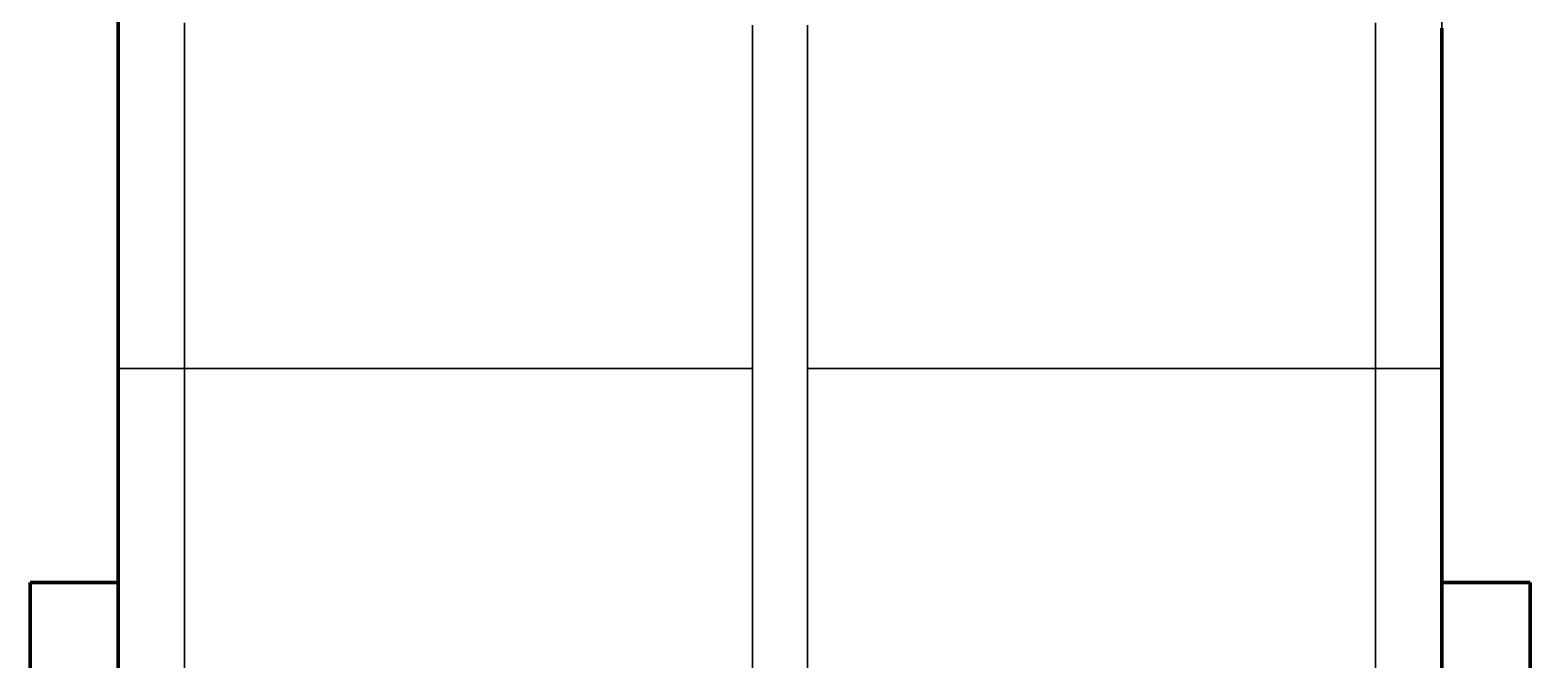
# Model space of a CAD drawing. Header units: millimetres. Extents: x 0 to 2382, y 0 to 420.
# Drawn here: x 178.39 to 185.19, y 121.94 to 124.79 of the extents above; entities that cross this region are included whole.
import ezdxf

# ---------------------------------------------------------------- set-up
doc = ezdxf.new("R2010")
doc.units = ezdxf.units.MM
doc.linetypes.add('IRAM-E-TRAZOS', pattern=[5, 4, -1])
doc.layers.add('01-VISIBLE', color=7, linetype='CONTINUOUS', lineweight=70)
doc.layers.add('02-OCULTA', color=4, linetype='IRAM-E-TRAZOS', lineweight=35)

msp = doc.modelspace()

# ---------------------------------------------------------------- linework, layer by layer
at = {"layer": '01-VISIBLE'}
for p, q in [((178.3909, 122.2906), (178.7909, 122.2906)), ((184.7909, 122.2906), (185.1909, 122.2906))]:
    msp.add_line(p, q, dxfattribs=at)
for points in [[(178.7909, 124.8408), (178.7909, 124.7908), (178.7909, 124.7408), (178.7909, 124.6908), (178.7909, 124.6408), (178.7909, 124.5908), (178.7909, 124.5408), (178.7909, 124.4908), (178.7909, 124.4408), (178.7909, 124.3908), (178.7909, 124.3408), (178.7909, 124.2908), (178.7909, 124.2408), (178.7909, 124.1908), (178.7909, 124.1408), (178.7909, 124.0908), (178.7909, 124.0408), (178.7909, 123.9908), (178.7909, 123.9408), (178.7909, 123.8908), (178.7909, 123.8408), (178.7909, 123.7908), (178.7909, 123.7408), (178.7909, 123.6908), (178.7909, 123.6408), (178.7909, 123.5908), (178.7909, 123.5408), (178.7909, 123.4908), (178.7909, 123.4408), (178.7909, 123.3908), (178.7909, 123.3408), (178.7909, 123.2908), (178.7909, 123.2408), (178.7909, 123.1908), (178.7909, 123.1408), (178.7909, 123.0908), (178.7909, 123.0408), (178.7909, 122.9907), (178.7909, 122.9407), (178.7909, 122.8907), (178.7909, 122.8407), (178.7909, 122.7907), (178.7909, 122.7407), (178.7909, 122.6907), (178.7909, 122.6407), (178.7909, 122.5907), (178.7909, 122.5407), (178.7909, 122.4907), (178.7909, 122.4407), (178.7909, 122.3907), (178.7909, 122.3407), (178.7909, 122.2907), (178.7909, 122.2407), (178.7909, 122.1907), (178.7909, 122.1407), (178.7909, 122.0907), (178.7909, 122.0407), (178.7909, 121.9907), (178.7909, 121.9407), (178.7909, 121.8907)], [(184.7909, 124.8035), (184.7909, 124.7534), (184.7909, 124.7032), (184.7909, 124.6531), (184.7909, 124.603), (184.7909, 124.5528), (184.7909, 124.5027), (184.7909, 124.4525), (184.7909, 124.4024), (184.7909, 124.3522), (184.7909, 124.3021), (184.7909, 124.252), (184.7909, 124.2018), (184.7909, 124.1517), (184.7909, 124.1015), (184.7909, 124.0514), (184.7909, 124.0012), (184.7909, 123.9511), (184.7909, 123.9009), (184.7909, 123.8508), (184.7909, 123.8007), (184.7909, 123.7505), (184.7909, 123.7004), (184.7909, 123.6502), (184.7909, 123.6001), (184.7909, 123.5499), (184.7909, 123.4998), (184.7909, 123.4497), (184.7909, 123.3995), (184.7909, 123.3494), (184.7909, 123.2992), (184.7909, 123.2491), (184.7909, 123.1989), (184.7909, 123.1488), (184.7909, 123.0987), (184.7909, 123.0485), (184.7909, 122.9984), (184.7909, 122.9482), (184.7909, 122.8981), (184.7909, 122.8479), (184.7909, 122.7978), (184.7909, 122.7477), (184.7909, 122.6975), (184.7909, 122.6474), (184.7909, 122.5972), (184.7909, 122.5471), (184.7909, 122.4969), (184.7909, 122.4468), (184.7909, 122.3966), (184.7909, 122.3465), (184.7909, 122.2964), (184.7909, 122.2462), (184.7909, 122.1961), (184.7909, 122.1459), (184.7909, 122.0958), (184.7909, 122.0456), (184.7909, 121.9955), (184.7909, 121.9454), (184.7909, 121.8952)], [(178.3909, 122.2906), (178.3909, 122.2406), (178.3909, 122.1906), (178.3909, 122.1406), (178.3909, 122.0906), (178.3909, 122.0406), (178.3909, 121.9906), (178.3909, 121.9406), (178.3909, 121.8906)], [(185.1909, 122.2906), (185.1909, 122.2406), (185.1909, 122.1906), (185.1909, 122.1406), (185.1909, 122.0906), (185.1909, 122.0406), (185.1909, 121.9906), (185.1909, 121.9406), (185.1909, 121.8906)]]:
    msp.add_lwpolyline(points, dxfattribs=at)
at = {"layer": '02-OCULTA'}
for p, q in [((178.7909, 123.2606), (181.6659, 123.2606)), ((181.9159, 123.2606), (184.7909, 123.2606))]:
    msp.add_line(p, q, dxfattribs=at)
for points in [[(178.7909, 121.8656), (178.7909, 121.9531), (178.7909, 122.0406), (178.7909, 122.1281), (178.7909, 122.2156), (178.7909, 122.3031), (178.7909, 122.3906), (178.7909, 122.4781), (178.7909, 122.5656), (178.7909, 122.6531), (178.7909, 122.7406), (178.7909, 122.8281), (178.7909, 122.9156), (178.7909, 123.0031), (178.7909, 123.0906), (178.7909, 123.1781), (178.7909, 123.2656), (178.7909, 123.3531), (178.7909, 123.4406), (178.7909, 123.5281), (178.7909, 123.6156), (178.7909, 123.7031), (178.7909, 123.7906), (178.7909, 123.8781), (178.7909, 123.9656), (178.7909, 124.0531), (178.7909, 124.1406), (178.7909, 124.2281), (178.7909, 124.3156), (178.7909, 124.4031), (178.7909, 124.4906), (178.7909, 124.5781), (178.7909, 124.6656), (178.7909, 124.7531), (178.7909, 124.8406)], [(178.7909, 121.9286), (178.7909, 121.9916), (178.7909, 122.0546), (178.7909, 122.1176), (178.7909, 122.1806), (178.7909, 122.2436), (178.7909, 122.3066), (178.7909, 122.3696), (178.7909, 122.4326), (178.7909, 122.4956), (178.7909, 122.5586), (178.7909, 122.6216), (178.7909, 122.6846), (178.7909, 122.7476), (178.7909, 122.8106), (178.7909, 122.8736), (178.7909, 122.9366), (178.7909, 122.9996), (178.7909, 123.0626), (178.7909, 123.1256), (178.7909, 123.1886), (178.7909, 123.2516), (178.7909, 123.3146), (178.7909, 123.3776), (178.7909, 123.4406), (178.7909, 123.5036), (178.7909, 123.5666), (178.7909, 123.6296), (178.7909, 123.6926), (178.7909, 123.7556), (178.7909, 123.8186), (178.7909, 123.8816), (178.7909, 123.9446), (178.7909, 124.0076), (178.7909, 124.0706), (178.7909, 124.1336), (178.7909, 124.1966), (178.7909, 124.2596), (178.7909, 124.3226), (178.7909, 124.3856), (178.7909, 124.4486), (178.7909, 124.5116), (178.7909, 124.5746), (178.7909, 124.6376), (178.7909, 124.7006), (178.7909, 124.7636), (178.7909, 124.8266)], [(178.7909, 124.8086), (178.7909, 124.7584), (178.7909, 124.7082), (178.7909, 124.658), (178.7909, 124.6078), (178.7909, 124.5576), (178.7909, 124.5074), (178.7909, 124.4572), (178.7909, 124.407), (178.7909, 124.3568), (178.7909, 124.3066), (178.7909, 124.2564), (178.7909, 124.2062), (178.7909, 124.156), (178.7909, 124.1058), (178.7909, 124.0556), (178.7909, 124.0054), (178.7909, 123.9552), (178.7909, 123.905), (178.7909, 123.8548), (178.7909, 123.8046), (178.7909, 123.7544), (178.7909, 123.7042), (178.7909, 123.654), (178.7909, 123.6038), (178.7909, 123.5536), (178.7909, 123.5034), (178.7909, 123.4532), (178.7909, 123.403), (178.7909, 123.3528), (178.7909, 123.3026), (178.7909, 123.2524), (178.7909, 123.2022), (178.7909, 123.152), (178.7909, 123.1018), (178.7909, 123.0516), (178.7909, 123.0014), (178.7909, 122.9512), (178.7909, 122.901), (178.7909, 122.8508), (178.7909, 122.8006), (178.7909, 122.7504), (178.7909, 122.7002), (178.7909, 122.65), (178.7909, 122.5998), (178.7909, 122.5496), (178.7909, 122.4994), (178.7909, 122.4492), (178.7909, 122.399), (178.7909, 122.3488), (178.7909, 122.2986), (178.7909, 122.2484), (178.7909, 122.1982), (178.7909, 122.148), (178.7909, 122.0978), (178.7909, 122.0476), (178.7909, 121.9974), (178.7909, 121.9472), (178.7909, 121.897)], [(179.0909, 121.9286), (179.0909, 121.9916), (179.0909, 122.0546), (179.0909, 122.1176), (179.0909, 122.1806), (179.0909, 122.2436), (179.0909, 122.3066), (179.0909, 122.3696), (179.0909, 122.4326), (179.0909, 122.4956), (179.0909, 122.5586), (179.0909, 122.6216), (179.0909, 122.6846), (179.0909, 122.7476), (179.0909, 122.8106), (179.0909, 122.8736), (179.0909, 122.9366), (179.0909, 122.9996), (179.0909, 123.0626), (179.0909, 123.1256), (179.0909, 123.1886), (179.0909, 123.2516), (179.0909, 123.3146), (179.0909, 123.3776), (179.0909, 123.4406), (179.0909, 123.5036), (179.0909, 123.5666), (179.0909, 123.6296), (179.0909, 123.6926), (179.0909, 123.7556), (179.0909, 123.8186), (179.0909, 123.8816), (179.0909, 123.9446), (179.0909, 124.0076), (179.0909, 124.0706), (179.0909, 124.1336), (179.0909, 124.1966), (179.0909, 124.2596), (179.0909, 124.3226), (179.0909, 124.3856), (179.0909, 124.4486), (179.0909, 124.5116), (179.0909, 124.5746), (179.0909, 124.6376), (179.0909, 124.7006), (179.0909, 124.7636), (179.0909, 124.8266)], [(179.0909, 121.9026), (179.0909, 121.9646), (179.0909, 122.0266), (179.0909, 122.0886), (179.0909, 122.1506), (179.0909, 122.2126), (179.0909, 122.2746), (179.0909, 122.3366), (179.0909, 122.3986), (179.0909, 122.4606), (179.0909, 122.5226), (179.0909, 122.5846), (179.0909, 122.6466), (179.0909, 122.7086), (179.0909, 122.7706), (179.0909, 122.8326), (179.0909, 122.8946), (179.0909, 122.9566), (179.0909, 123.0186), (179.0909, 123.0806), (179.0909, 123.1426), (179.0909, 123.2046), (179.0909, 123.2666), (179.0909, 123.3286), (179.0909, 123.3906), (179.0909, 123.4526), (179.0909, 123.5146), (179.0909, 123.5766), (179.0909, 123.6386), (179.0909, 123.7006), (179.0909, 123.7626), (179.0909, 123.8246), (179.0909, 123.8866), (179.0909, 123.9486), (179.0909, 124.0106), (179.0909, 124.0726), (179.0909, 124.1346), (179.0909, 124.1966), (179.0909, 124.2586), (179.0909, 124.3206), (179.0909, 124.3826), (179.0909, 124.4446), (179.0909, 124.5066), (179.0909, 124.5686), (179.0909, 124.6306), (179.0909, 124.6926), (179.0909, 124.7546), (179.0909, 124.8166)], [(179.0909, 124.8089), (179.0909, 124.7586), (179.0909, 124.7084), (179.0909, 124.6582), (179.0909, 124.608), (179.0909, 124.5578), (179.0909, 124.5076), (179.0909, 124.4574), (179.0909, 124.4072), (179.0909, 124.357), (179.0909, 124.3068), (179.0909, 124.2566), (179.0909, 124.2064), (179.0909, 124.1562), (179.0909, 124.106), (179.0909, 124.0558), (179.0909, 124.0056), (179.0909, 123.9554), (179.0909, 123.9052), (179.0909, 123.855), (179.0909, 123.8048), (179.0909, 123.7546), (179.0909, 123.7044), (179.0909, 123.6542), (179.0909, 123.604), (179.0909, 123.5538), (179.0909, 123.5036), (179.0909, 123.4534), (179.0909, 123.4032), (179.0909, 123.353), (179.0909, 123.3028), (179.0909, 123.2526), (179.0909, 123.2024), (179.0909, 123.1522), (179.0909, 123.102), (179.0909, 123.0518), (179.0909, 123.0016), (179.0909, 122.9514), (179.0909, 122.9012), (179.0909, 122.851), (179.0909, 122.8008), (179.0909, 122.7506), (179.0909, 122.7003), (179.0909, 122.6501), (179.0909, 122.5999), (179.0909, 122.5497), (179.0909, 122.4995), (179.0909, 122.4493), (179.0909, 122.3991), (179.0909, 122.3489), (179.0909, 122.2987), (179.0909, 122.2485), (179.0909, 122.1983), (179.0909, 122.1481), (179.0909, 122.0979), (179.0909, 122.0477), (179.0909, 121.9975), (179.0909, 121.9473), (179.0909, 121.8971)], [(179.0909, 124.8086), (179.0909, 124.7584), (179.0909, 124.7082), (179.0909, 124.658), (179.0909, 124.6078), (179.0909, 124.5576), (179.0909, 124.5074), (179.0909, 124.4572), (179.0909, 124.407), (179.0909, 124.3568), (179.0909, 124.3066), (179.0909, 124.2564), (179.0909, 124.2062), (179.0909, 124.156), (179.0909, 124.1058), (179.0909, 124.0556), (179.0909, 124.0054), (179.0909, 123.9552), (179.0909, 123.905), (179.0909, 123.8548), (179.0909, 123.8046), (179.0909, 123.7544), (179.0909, 123.7042), (179.0909, 123.654), (179.0909, 123.6038), (179.0909, 123.5536), (179.0909, 123.5034), (179.0909, 123.4532), (179.0909, 123.403), (179.0909, 123.3528), (179.0909, 123.3026), (179.0909, 123.2524), (179.0909, 123.2022), (179.0909, 123.152), (179.0909, 123.1018), (179.0909, 123.0516), (179.0909, 123.0014), (179.0909, 122.9512), (179.0909, 122.901), (179.0909, 122.8508), (179.0909, 122.8006), (179.0909, 122.7504), (179.0909, 122.7002), (179.0909, 122.65), (179.0909, 122.5998), (179.0909, 122.5496), (179.0909, 122.4994), (179.0909, 122.4492), (179.0909, 122.399), (179.0909, 122.3488), (179.0909, 122.2986), (179.0909, 122.2484), (179.0909, 122.1982), (179.0909, 122.148), (179.0909, 122.0978), (179.0909, 122.0476), (179.0909, 121.9974), (179.0909, 121.9472), (179.0909, 121.897)], [(181.6659, 121.9026), (181.6659, 121.9646), (181.6659, 122.0266), (181.6659, 122.0886), (181.6659, 122.1506), (181.6659, 122.2126), (181.6659, 122.2746), (181.6659, 122.3366), (181.6659, 122.3986), (181.6659, 122.4606), (181.6659, 122.5226), (181.6659, 122.5846), (181.6659, 122.6466), (181.6659, 122.7086), (181.6659, 122.7706), (181.6659, 122.8326), (181.6659, 122.8946), (181.6659, 122.9566), (181.6659, 123.0186), (181.6659, 123.0806), (181.6659, 123.1426), (181.6659, 123.2046), (181.6659, 123.2666), (181.6659, 123.3286), (181.6659, 123.3906), (181.6659, 123.4526), (181.6659, 123.5146), (181.6659, 123.5766), (181.6659, 123.6386), (181.6659, 123.7006), (181.6659, 123.7626), (181.6659, 123.8246), (181.6659, 123.8866), (181.6659, 123.9486), (181.6659, 124.0106), (181.6659, 124.0726), (181.6659, 124.1346), (181.6659, 124.1966), (181.6659, 124.2586), (181.6659, 124.3206), (181.6659, 124.3826), (181.6659, 124.4446), (181.6659, 124.5066), (181.6659, 124.5686), (181.6659, 124.6306), (181.6659, 124.6926), (181.6659, 124.7546), (181.6659, 124.8166)], [(181.6659, 124.8089), (181.6659, 124.7586), (181.6659, 124.7084), (181.6659, 124.6582), (181.6659, 124.608), (181.6659, 124.5578), (181.6659, 124.5076), (181.6659, 124.4574), (181.6659, 124.4072), (181.6659, 124.357), (181.6659, 124.3068), (181.6659, 124.2566), (181.6659, 124.2064), (181.6659, 124.1562), (181.6659, 124.106), (181.6659, 124.0558), (181.6659, 124.0056), (181.6659, 123.9554), (181.6659, 123.9052), (181.6659, 123.855), (181.6659, 123.8048), (181.6659, 123.7546), (181.6659, 123.7044), (181.6659, 123.6542), (181.6659, 123.604), (181.6659, 123.5538), (181.6659, 123.5036), (181.6659, 123.4534), (181.6659, 123.4032), (181.6659, 123.353), (181.6659, 123.3028), (181.6659, 123.2526), (181.6659, 123.2024), (181.6659, 123.1522), (181.6659, 123.102), (181.6659, 123.0518), (181.6659, 123.0016), (181.6659, 122.9514), (181.6659, 122.9012), (181.6659, 122.851), (181.6659, 122.8008), (181.6659, 122.7506), (181.6659, 122.7003), (181.6659, 122.6501), (181.6659, 122.5999), (181.6659, 122.5497), (181.6659, 122.4995), (181.6659, 122.4493), (181.6659, 122.3991), (181.6659, 122.3489), (181.6659, 122.2987), (181.6659, 122.2485), (181.6659, 122.1983), (181.6659, 122.1481), (181.6659, 122.0979), (181.6659, 122.0477), (181.6659, 121.9975), (181.6659, 121.9473), (181.6659, 121.8971)], [(181.9159, 121.9026), (181.9159, 121.9646), (181.9159, 122.0266), (181.9159, 122.0886), (181.9159, 122.1506), (181.9159, 122.2126), (181.9159, 122.2746), (181.9159, 122.3366), (181.9159, 122.3986), (181.9159, 122.4606), (181.9159, 122.5226), (181.9159, 122.5846), (181.9159, 122.6466), (181.9159, 122.7086), (181.9159, 122.7706), (181.9159, 122.8326), (181.9159, 122.8946), (181.9159, 122.9566), (181.9159, 123.0186), (181.9159, 123.0806), (181.9159, 123.1426), (181.9159, 123.2046), (181.9159, 123.2666), (181.9159, 123.3286), (181.9159, 123.3906), (181.9159, 123.4526), (181.9159, 123.5146), (181.9159, 123.5766), (181.9159, 123.6386), (181.9159, 123.7006), (181.9159, 123.7626), (181.9159, 123.8246), (181.9159, 123.8866), (181.9159, 123.9486), (181.9159, 124.0106), (181.9159, 124.0726), (181.9159, 124.1346), (181.9159, 124.1966), (181.9159, 124.2586), (181.9159, 124.3206), (181.9159, 124.3826), (181.9159, 124.4446), (181.9159, 124.5066), (181.9159, 124.5686), (181.9159, 124.6306), (181.9159, 124.6926), (181.9159, 124.7546), (181.9159, 124.8166)], [(181.9159, 124.8089), (181.9159, 124.7586), (181.9159, 124.7084), (181.9159, 124.6582), (181.9159, 124.608), (181.9159, 124.5578), (181.9159, 124.5076), (181.9159, 124.4574), (181.9159, 124.4072), (181.9159, 124.357), (181.9159, 124.3068), (181.9159, 124.2566), (181.9159, 124.2064), (181.9159, 124.1562), (181.9159, 124.106), (181.9159, 124.0558), (181.9159, 124.0056), (181.9159, 123.9554), (181.9159, 123.9052), (181.9159, 123.855), (181.9159, 123.8048), (181.9159, 123.7546), (181.9159, 123.7044), (181.9159, 123.6542), (181.9159, 123.604), (181.9159, 123.5538), (181.9159, 123.5036), (181.9159, 123.4534), (181.9159, 123.4032), (181.9159, 123.353), (181.9159, 123.3028), (181.9159, 123.2526), (181.9159, 123.2024), (181.9159, 123.1522), (181.9159, 123.102), (181.9159, 123.0518), (181.9159, 123.0016), (181.9159, 122.9514), (181.9159, 122.9012), (181.9159, 122.851), (181.9159, 122.8008), (181.9159, 122.7506), (181.9159, 122.7003), (181.9159, 122.6501), (181.9159, 122.5999), (181.9159, 122.5497), (181.9159, 122.4995), (181.9159, 122.4493), (181.9159, 122.3991), (181.9159, 122.3489), (181.9159, 122.2987), (181.9159, 122.2485), (181.9159, 122.1983), (181.9159, 122.1481), (181.9159, 122.0979), (181.9159, 122.0477), (181.9159, 121.9975), (181.9159, 121.9473), (181.9159, 121.8971)], [(184.4909, 121.9286), (184.4909, 121.9916), (184.4909, 122.0546), (184.4909, 122.1176), (184.4909, 122.1806), (184.4909, 122.2436), (184.4909, 122.3066), (184.4909, 122.3696), (184.4909, 122.4326), (184.4909, 122.4956), (184.4909, 122.5586), (184.4909, 122.6216), (184.4909, 122.6846), (184.4909, 122.7476), (184.4909, 122.8106), (184.4909, 122.8736), (184.4909, 122.9366), (184.4909, 122.9996), (184.4909, 123.0626), (184.4909, 123.1256), (184.4909, 123.1886), (184.4909, 123.2516), (184.4909, 123.3146), (184.4909, 123.3776), (184.4909, 123.4406), (184.4909, 123.5036), (184.4909, 123.5666), (184.4909, 123.6296), (184.4909, 123.6926), (184.4909, 123.7556), (184.4909, 123.8186), (184.4909, 123.8816), (184.4909, 123.9446), (184.4909, 124.0076), (184.4909, 124.0706), (184.4909, 124.1336), (184.4909, 124.1966), (184.4909, 124.2596), (184.4909, 124.3226), (184.4909, 124.3856), (184.4909, 124.4486), (184.4909, 124.5116), (184.4909, 124.5746), (184.4909, 124.6376), (184.4909, 124.7006), (184.4909, 124.7636), (184.4909, 124.8266)], [(184.4909, 121.9026), (184.4909, 121.9646), (184.4909, 122.0266), (184.4909, 122.0886), (184.4909, 122.1506), (184.4909, 122.2126), (184.4909, 122.2746), (184.4909, 122.3366), (184.4909, 122.3986), (184.4909, 122.4606), (184.4909, 122.5226), (184.4909, 122.5846), (184.4909, 122.6466), (184.4909, 122.7086), (184.4909, 122.7706), (184.4909, 122.8326), (184.4909, 122.8946), (184.4909, 122.9566), (184.4909, 123.0186), (184.4909, 123.0806), (184.4909, 123.1426), (184.4909, 123.2046), (184.4909, 123.2666), (184.4909, 123.3286), (184.4909, 123.3906), (184.4909, 123.4526), (184.4909, 123.5146), (184.4909, 123.5766), (184.4909, 123.6386), (184.4909, 123.7006), (184.4909, 123.7626), (184.4909, 123.8246), (184.4909, 123.8866), (184.4909, 123.9486), (184.4909, 124.0106), (184.4909, 124.0726), (184.4909, 124.1346), (184.4909, 124.1966), (184.4909, 124.2586), (184.4909, 124.3206), (184.4909, 124.3826), (184.4909, 124.4446), (184.4909, 124.5066), (184.4909, 124.5686), (184.4909, 124.6306), (184.4909, 124.6926), (184.4909, 124.7546), (184.4909, 124.8166)], [(184.4909, 124.8089), (184.4909, 124.7586), (184.4909, 124.7084), (184.4909, 124.6582), (184.4909, 124.608), (184.4909, 124.5578), (184.4909, 124.5076), (184.4909, 124.4574), (184.4909, 124.4072), (184.4909, 124.357), (184.4909, 124.3068), (184.4909, 124.2566), (184.4909, 124.2064), (184.4909, 124.1562), (184.4909, 124.106), (184.4909, 124.0558), (184.4909, 124.0056), (184.4909, 123.9554), (184.4909, 123.9052), (184.4909, 123.855), (184.4909, 123.8048), (184.4909, 123.7546), (184.4909, 123.7044), (184.4909, 123.6542), (184.4909, 123.604), (184.4909, 123.5538), (184.4909, 123.5036), (184.4909, 123.4534), (184.4909, 123.4032), (184.4909, 123.353), (184.4909, 123.3028), (184.4909, 123.2526), (184.4909, 123.2024), (184.4909, 123.1522), (184.4909, 123.102), (184.4909, 123.0518), (184.4909, 123.0016), (184.4909, 122.9514), (184.4909, 122.9012), (184.4909, 122.851), (184.4909, 122.8008), (184.4909, 122.7506), (184.4909, 122.7003), (184.4909, 122.6501), (184.4909, 122.5999), (184.4909, 122.5497), (184.4909, 122.4995), (184.4909, 122.4493), (184.4909, 122.3991), (184.4909, 122.3489), (184.4909, 122.2987), (184.4909, 122.2485), (184.4909, 122.1983), (184.4909, 122.1481), (184.4909, 122.0979), (184.4909, 122.0477), (184.4909, 121.9975), (184.4909, 121.9473), (184.4909, 121.8971)], [(184.4909, 124.8086), (184.4909, 124.7584), (184.4909, 124.7082), (184.4909, 124.658), (184.4909, 124.6078), (184.4909, 124.5576), (184.4909, 124.5074), (184.4909, 124.4572), (184.4909, 124.407), (184.4909, 124.3568), (184.4909, 124.3066), (184.4909, 124.2564), (184.4909, 124.2062), (184.4909, 124.156), (184.4909, 124.1058), (184.4909, 124.0556), (184.4909, 124.0054), (184.4909, 123.9552), (184.4909, 123.905), (184.4909, 123.8548), (184.4909, 123.8046), (184.4909, 123.7544), (184.4909, 123.7042), (184.4909, 123.654), (184.4909, 123.6038), (184.4909, 123.5536), (184.4909, 123.5034), (184.4909, 123.4532), (184.4909, 123.403), (184.4909, 123.3528), (184.4909, 123.3026), (184.4909, 123.2524), (184.4909, 123.2022), (184.4909, 123.152), (184.4909, 123.1018), (184.4909, 123.0516), (184.4909, 123.0014), (184.4909, 122.9512), (184.4909, 122.901), (184.4909, 122.8508), (184.4909, 122.8006), (184.4909, 122.7504), (184.4909, 122.7002), (184.4909, 122.65), (184.4909, 122.5998), (184.4909, 122.5496), (184.4909, 122.4994), (184.4909, 122.4492), (184.4909, 122.399), (184.4909, 122.3488), (184.4909, 122.2986), (184.4909, 122.2484), (184.4909, 122.1982), (184.4909, 122.148), (184.4909, 122.0978), (184.4909, 122.0476), (184.4909, 121.9974), (184.4909, 121.9472), (184.4909, 121.897)], [(184.7909, 121.8656), (184.7909, 121.9531), (184.7909, 122.0406), (184.7909, 122.1281), (184.7909, 122.2156), (184.7909, 122.3031), (184.7909, 122.3906), (184.7909, 122.4781), (184.7909, 122.5656), (184.7909, 122.6531), (184.7909, 122.7406), (184.7909, 122.8281), (184.7909, 122.9156), (184.7909, 123.0031), (184.7909, 123.0906), (184.7909, 123.1781), (184.7909, 123.2656), (184.7909, 123.3531), (184.7909, 123.4406), (184.7909, 123.5281), (184.7909, 123.6156), (184.7909, 123.7031), (184.7909, 123.7906), (184.7909, 123.8781), (184.7909, 123.9656), (184.7909, 124.0531), (184.7909, 124.1406), (184.7909, 124.2281), (184.7909, 124.3156), (184.7909, 124.4031), (184.7909, 124.4906), (184.7909, 124.5781), (184.7909, 124.6656), (184.7909, 124.7531), (184.7909, 124.8406)], [(184.7909, 121.9286), (184.7909, 121.9916), (184.7909, 122.0546), (184.7909, 122.1176), (184.7909, 122.1806), (184.7909, 122.2436), (184.7909, 122.3066), (184.7909, 122.3696), (184.7909, 122.4326), (184.7909, 122.4956), (184.7909, 122.5586), (184.7909, 122.6216), (184.7909, 122.6846), (184.7909, 122.7476), (184.7909, 122.8106), (184.7909, 122.8736), (184.7909, 122.9366), (184.7909, 122.9996), (184.7909, 123.0626), (184.7909, 123.1256), (184.7909, 123.1886), (184.7909, 123.2516), (184.7909, 123.3146), (184.7909, 123.3776), (184.7909, 123.4406), (184.7909, 123.5036), (184.7909, 123.5666), (184.7909, 123.6296), (184.7909, 123.6926), (184.7909, 123.7556), (184.7909, 123.8186), (184.7909, 123.8816), (184.7909, 123.9446), (184.7909, 124.0076), (184.7909, 124.0706), (184.7909, 124.1336), (184.7909, 124.1966), (184.7909, 124.2596), (184.7909, 124.3226), (184.7909, 124.3856), (184.7909, 124.4486), (184.7909, 124.5116), (184.7909, 124.5746), (184.7909, 124.6376), (184.7909, 124.7006), (184.7909, 124.7636), (184.7909, 124.8266)], [(184.7909, 124.8086), (184.7909, 124.7584), (184.7909, 124.7082), (184.7909, 124.658), (184.7909, 124.6078), (184.7909, 124.5576), (184.7909, 124.5074), (184.7909, 124.4572), (184.7909, 124.407), (184.7909, 124.3568), (184.7909, 124.3066), (184.7909, 124.2564), (184.7909, 124.2062), (184.7909, 124.156), (184.7909, 124.1058), (184.7909, 124.0556), (184.7909, 124.0054), (184.7909, 123.9552), (184.7909, 123.905), (184.7909, 123.8548), (184.7909, 123.8046), (184.7909, 123.7544), (184.7909, 123.7042), (184.7909, 123.654), (184.7909, 123.6038), (184.7909, 123.5536), (184.7909, 123.5034), (184.7909, 123.4532), (184.7909, 123.403), (184.7909, 123.3528), (184.7909, 123.3026), (184.7909, 123.2524), (184.7909, 123.2022), (184.7909, 123.152), (184.7909, 123.1018), (184.7909, 123.0516), (184.7909, 123.0014), (184.7909, 122.9512), (184.7909, 122.901), (184.7909, 122.8508), (184.7909, 122.8006), (184.7909, 122.7504), (184.7909, 122.7002), (184.7909, 122.65), (184.7909, 122.5998), (184.7909, 122.5496), (184.7909, 122.4994), (184.7909, 122.4492), (184.7909, 122.399), (184.7909, 122.3488), (184.7909, 122.2986), (184.7909, 122.2484), (184.7909, 122.1982), (184.7909, 122.148), (184.7909, 122.0978), (184.7909, 122.0476), (184.7909, 121.9974), (184.7909, 121.9472), (184.7909, 121.897)], [(178.7909, 121.9015), (178.7909, 121.9518), (178.7909, 122.0022), (178.7909, 122.0525), (178.7909, 122.1028), (178.7909, 122.1532), (178.7909, 122.2035), (178.7909, 122.2539), (178.7909, 122.3042), (178.7909, 122.3545), (178.7909, 122.4049), (178.7909, 122.4552), (178.7909, 122.5055), (178.7909, 122.5559), (178.7909, 122.6062), (178.7909, 122.6566), (178.7909, 122.7069), (178.7909, 122.7572), (178.7909, 122.8076), (178.7909, 122.8579), (178.7909, 122.9083), (178.7909, 122.9586), (178.7909, 123.0089), (178.7909, 123.0593), (178.7909, 123.1096), (178.7909, 123.16), (178.7909, 123.2103), (178.7909, 123.2606)], [(178.7909, 123.2606), (178.7909, 123.2103), (178.7909, 123.16), (178.7909, 123.1096), (178.7909, 123.0593), (178.7909, 123.0089), (178.7909, 122.9586), (178.7909, 122.9083), (178.7909, 122.8579), (178.7909, 122.8076), (178.7909, 122.7572), (178.7909, 122.7069), (178.7909, 122.6566), (178.7909, 122.6062), (178.7909, 122.5559), (178.7909, 122.5055), (178.7909, 122.4552), (178.7909, 122.4049), (178.7909, 122.3545), (178.7909, 122.3042), (178.7909, 122.2539), (178.7909, 122.2035), (178.7909, 122.1532), (178.7909, 122.1028), (178.7909, 122.0525), (178.7909, 122.0022), (178.7909, 121.9518), (178.7909, 121.9015)], [(181.6659, 121.9015), (181.6659, 121.9518), (181.6659, 122.0022), (181.6659, 122.0525), (181.6659, 122.1028), (181.6659, 122.1532), (181.6659, 122.2035), (181.6659, 122.2539), (181.6659, 122.3042), (181.6659, 122.3545), (181.6659, 122.4049), (181.6659, 122.4552), (181.6659, 122.5055), (181.6659, 122.5559), (181.6659, 122.6062), (181.6659, 122.6566), (181.6659, 122.7069), (181.6659, 122.7572), (181.6659, 122.8076), (181.6659, 122.8579), (181.6659, 122.9083), (181.6659, 122.9586), (181.6659, 123.0089), (181.6659, 123.0593), (181.6659, 123.1096), (181.6659, 123.16), (181.6659, 123.2103), (181.6659, 123.2606)], [(181.6659, 123.2606), (181.6659, 123.2103), (181.6659, 123.16), (181.6659, 123.1096), (181.6659, 123.0593), (181.6659, 123.0089), (181.6659, 122.9586), (181.6659, 122.9083), (181.6659, 122.8579), (181.6659, 122.8076), (181.6659, 122.7572), (181.6659, 122.7069), (181.6659, 122.6566), (181.6659, 122.6062), (181.6659, 122.5559), (181.6659, 122.5055), (181.6659, 122.4552), (181.6659, 122.4049), (181.6659, 122.3545), (181.6659, 122.3042), (181.6659, 122.2539), (181.6659, 122.2035), (181.6659, 122.1532), (181.6659, 122.1028), (181.6659, 122.0525), (181.6659, 122.0022), (181.6659, 121.9518), (181.6659, 121.9015)], [(181.9159, 121.9015), (181.9159, 121.9518), (181.9159, 122.0022), (181.9159, 122.0525), (181.9159, 122.1028), (181.9159, 122.1532), (181.9159, 122.2035), (181.9159, 122.2539), (181.9159, 122.3042), (181.9159, 122.3545), (181.9159, 122.4049), (181.9159, 122.4552), (181.9159, 122.5055), (181.9159, 122.5559), (181.9159, 122.6062), (181.9159, 122.6566), (181.9159, 122.7069), (181.9159, 122.7572), (181.9159, 122.8076), (181.9159, 122.8579), (181.9159, 122.9083), (181.9159, 122.9586), (181.9159, 123.0089), (181.9159, 123.0593), (181.9159, 123.1096), (181.9159, 123.16), (181.9159, 123.2103), (181.9159, 123.2606)], [(181.9159, 123.2606), (181.9159, 123.2103), (181.9159, 123.16), (181.9159, 123.1096), (181.9159, 123.0593), (181.9159, 123.0089), (181.9159, 122.9586), (181.9159, 122.9083), (181.9159, 122.8579), (181.9159, 122.8076), (181.9159, 122.7572), (181.9159, 122.7069), (181.9159, 122.6566), (181.9159, 122.6062), (181.9159, 122.5559), (181.9159, 122.5055), (181.9159, 122.4552), (181.9159, 122.4049), (181.9159, 122.3545), (181.9159, 122.3042), (181.9159, 122.2539), (181.9159, 122.2035), (181.9159, 122.1532), (181.9159, 122.1028), (181.9159, 122.0525), (181.9159, 122.0022), (181.9159, 121.9518), (181.9159, 121.9015)], [(184.7909, 121.9015), (184.7909, 121.9518), (184.7909, 122.0022), (184.7909, 122.0525), (184.7909, 122.1028), (184.7909, 122.1532), (184.7909, 122.2035), (184.7909, 122.2539), (184.7909, 122.3042), (184.7909, 122.3545), (184.7909, 122.4049), (184.7909, 122.4552), (184.7909, 122.5055), (184.7909, 122.5559), (184.7909, 122.6062), (184.7909, 122.6566), (184.7909, 122.7069), (184.7909, 122.7572), (184.7909, 122.8076), (184.7909, 122.8579), (184.7909, 122.9083), (184.7909, 122.9586), (184.7909, 123.0089), (184.7909, 123.0593), (184.7909, 123.1096), (184.7909, 123.16), (184.7909, 123.2103), (184.7909, 123.2606)], [(184.7909, 123.2606), (184.7909, 123.2103), (184.7909, 123.16), (184.7909, 123.1096), (184.7909, 123.0593), (184.7909, 123.0089), (184.7909, 122.9586), (184.7909, 122.9083), (184.7909, 122.8579), (184.7909, 122.8076), (184.7909, 122.7572), (184.7909, 122.7069), (184.7909, 122.6566), (184.7909, 122.6062), (184.7909, 122.5559), (184.7909, 122.5055), (184.7909, 122.4552), (184.7909, 122.4049), (184.7909, 122.3545), (184.7909, 122.3042), (184.7909, 122.2539), (184.7909, 122.2035), (184.7909, 122.1532), (184.7909, 122.1028), (184.7909, 122.0525), (184.7909, 122.0022), (184.7909, 121.9518), (184.7909, 121.9015)], [(178.3909, 121.8906), (178.3909, 121.9406), (178.3909, 121.9906), (178.3909, 122.0406), (178.3909, 122.0906), (178.3909, 122.1406), (178.3909, 122.1906), (178.3909, 122.2406), (178.3909, 122.2906)], [(178.7909, 121.8906), (178.7909, 121.9406), (178.7909, 121.9906), (178.7909, 122.0406), (178.7909, 122.0906), (178.7909, 122.1406), (178.7909, 122.1906), (178.7909, 122.2406), (178.7909, 122.2906)], [(178.7909, 122.2906), (178.7909, 122.2406), (178.7909, 122.1906), (178.7909, 122.1406), (178.7909, 122.0906), (178.7909, 122.0406), (178.7909, 121.9906), (178.7909, 121.9406), (178.7909, 121.8906)], [(184.7909, 121.8906), (184.7909, 121.9406), (184.7909, 121.9906), (184.7909, 122.0406), (184.7909, 122.0906), (184.7909, 122.1406), (184.7909, 122.1906), (184.7909, 122.2406), (184.7909, 122.2906)], [(184.7909, 122.2906), (184.7909, 122.2406), (184.7909, 122.1906), (184.7909, 122.1406), (184.7909, 122.0906), (184.7909, 122.0406), (184.7909, 121.9906), (184.7909, 121.9406), (184.7909, 121.8906)], [(185.1909, 121.8906), (185.1909, 121.9406), (185.1909, 121.9906), (185.1909, 122.0406), (185.1909, 122.0906), (185.1909, 122.1406), (185.1909, 122.1906), (185.1909, 122.2406), (185.1909, 122.2906)]]:
    msp.add_lwpolyline(points, dxfattribs=at)

doc.saveas('drawing.dxf')
